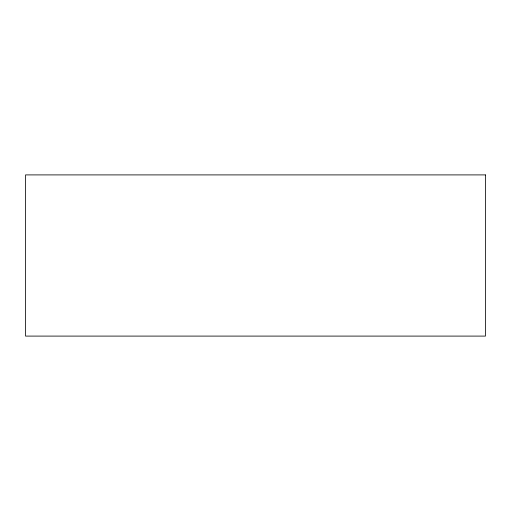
<?xml version="1.0" encoding="UTF-8"?>
<svg xmlns="http://www.w3.org/2000/svg" width="511" height="511" viewBox="0 0 511 511"><rect width="100%" height="100%" fill="white"/><g stroke="black" fill="none" stroke-linecap="round" stroke-linejoin="round"><path stroke-width="0.77" d="M485.45 174.903L25.55 174.903L25.55 336.097L485.45 336.097L485.45 174.903"/></g></svg>
